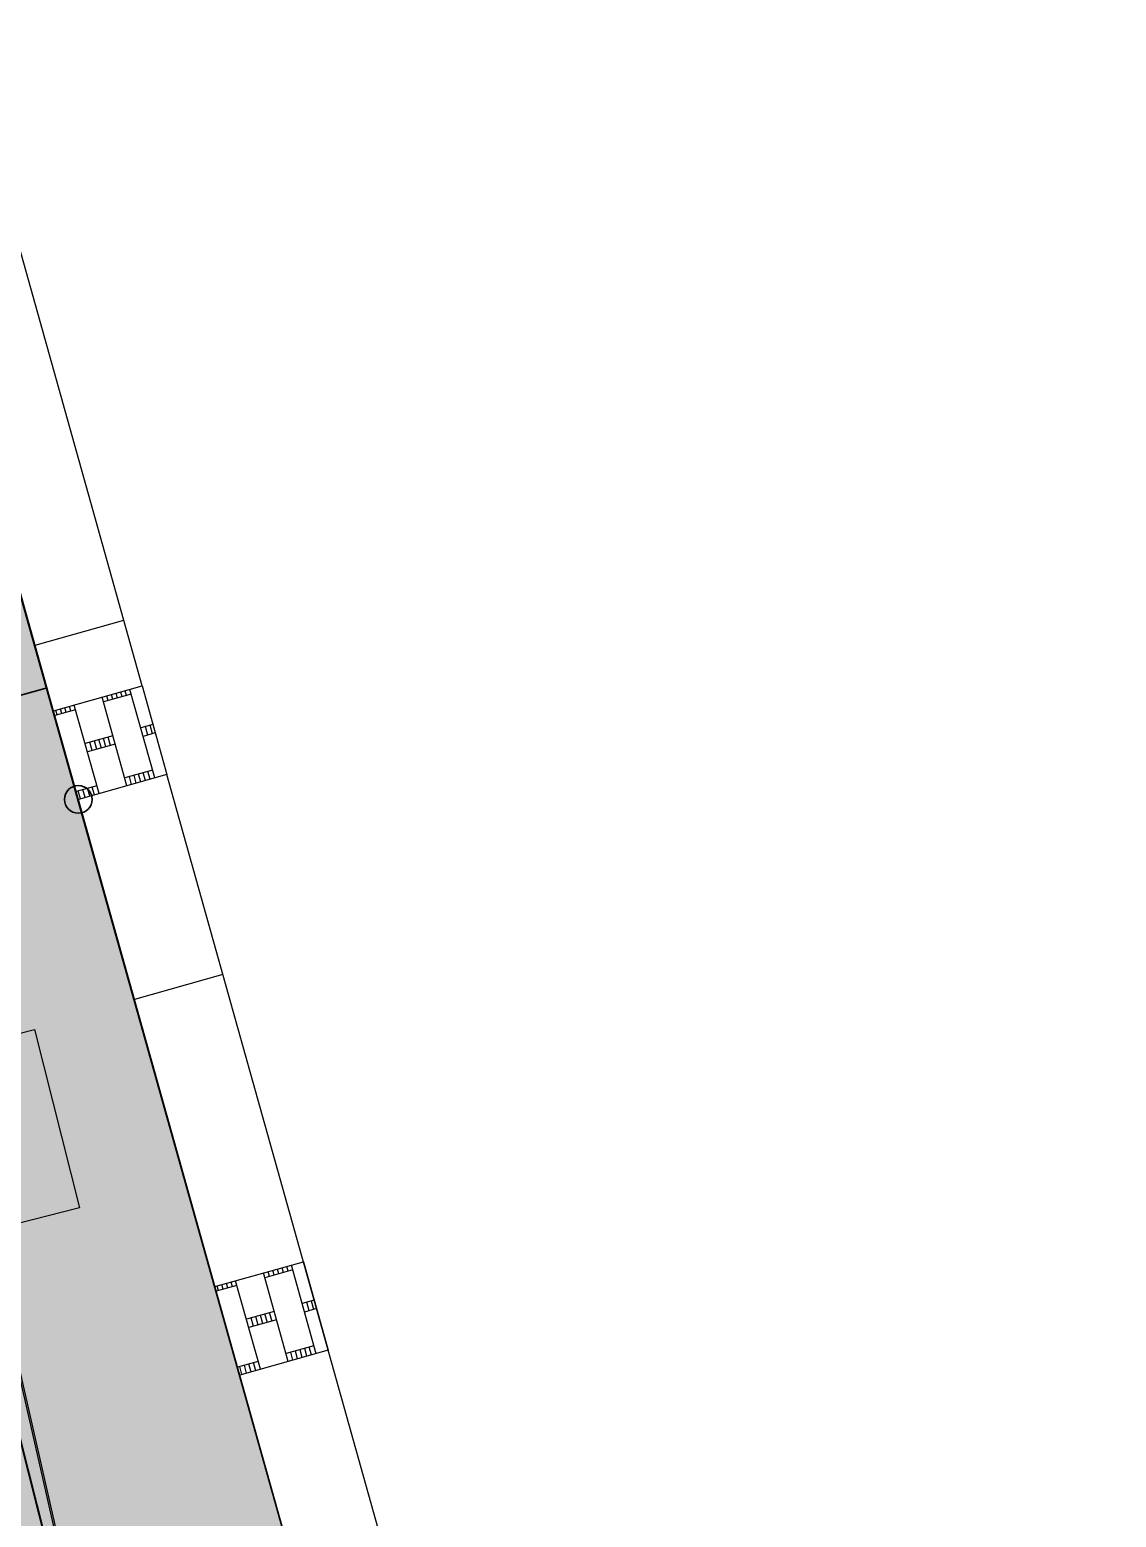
# Model space of a CAD drawing. Header units: millimetres. Extents: x 97194 to 152491, y 18573 to 58496.
# Drawn here: x 147646 to 152370, y 35617 to 42086 of the extents above; entities that cross this region are included whole.
import ezdxf

# ---------------------------------------------------------------- set-up
doc = ezdxf.new("R2010")
doc.units = ezdxf.units.MM
for name, color, linetype in [('dwgmodels.com', 7, 'Continuous'), ('floor hatch', 252, 'Continuous'), ('txt2', 7, 'Continuous'), ('wall', 5, 'Continuous')]:
    doc.layers.add(name, color=color, linetype=linetype)
doc.linetypes.add('Забор металлический', pattern='A,4,[133,ltypeshp.shx,S=0.3,R=0,X=0,Y=0],4', length=8)

msp = doc.modelspace()

# ---------------------------------------------------------------- hatches: boundary and pattern name
at = {"layer": 'dwgmodels.com', "true_color": 0xfde9ba}
msp.add_hatch(color=254, dxfattribs=at).paths.add_polyline_path([(148347.6, 33015.3), (149384.3, 33291), (146914, 42085.6), (146107.3, 41886.8)])
at = {"layer": 'dwgmodels.com'}
h = msp.add_hatch(dxfattribs=at)
h.set_pattern_fill('BRSTONE', color=256, scale=15, angle=105.655, style=0)
h.set_pattern_definition([(105.654997, (-903822.01, -953685.88), (-121.065919, -33.927513), []), (195.654997, (-903914.54, -953355.7), (-69.660596, -217.360724), [125.73, -125.73]), (195.654997, (-903904.26, -953392.4), (-69.660596, -217.360724), [125.73, -125.73]), (105.654997, (-903934.72, -953361.36), (-172.471242, 149.505698), [-342.9, 38.1]), (105.654997, (-903954.9, -953367.01), (-172.471242, 149.505698), [-342.9, 38.1]), (105.654997, (-903975.07, -953372.67), (-172.471242, 149.505698), [-342.9, 38.1]), (105.654997, (-903995.25, -953378.32), (-172.471242, 149.505698), [-342.9, 38.1]), (105.654997, (-904015.43, -953383.98), (-172.471242, 149.505698), [-342.9, 38.1])])
h.paths.add_polyline_path([(147749.7, 39123.8), (148134.9, 39231.8), (148242.8, 38846.6), (147857.6, 38738.7)])
h = msp.add_hatch(dxfattribs=at)
h.set_pattern_fill('BRSTONE', color=256, scale=15, angle=105.655, style=0)
h.set_pattern_definition([(105.654997, (-903120.41, -956189.43), (-121.065919, -33.927513), []), (195.654997, (-903212.94, -955859.25), (-69.660596, -217.360724), [125.73, -125.73]), (195.654997, (-903202.66, -955895.94), (-69.660596, -217.360724), [125.73, -125.73]), (105.654997, (-903233.12, -955864.91), (-172.471242, 149.505698), [-342.9, 38.1]), (105.654997, (-903253.3, -955870.56), (-172.471242, 149.505698), [-342.9, 38.1]), (105.654997, (-903273.48, -955876.22), (-172.471242, 149.505698), [-342.9, 38.1]), (105.654997, (-903293.65, -955881.87), (-172.471242, 149.505698), [-342.9, 38.1]), (105.654997, (-903313.83, -955887.53), (-172.471242, 149.505698), [-342.9, 38.1])])
h.paths.add_polyline_path([(148451.3, 36620.3), (148836.5, 36728.2), (148944.4, 36343.1), (148559.2, 36235.1)])
at = {"layer": 'wall'}
msp.add_hatch(color=252, dxfattribs=at).paths.add_polyline_path([(148344.3, 33014.5), (147355.2, 36931.6), (147209.8, 36894.8), (147525.6, 35644.1), (145441, 35117.7), (145145.1, 36289.5), (145231.9, 36434.8), (145146, 36486.1), (145038, 36305.2), (144948.8, 36282.6, -0.017685), (144962.4, 36237.2), (144962.4, 36237.2), (144964.3, 36229.4), (144959.5, 36228.2), (144970.4, 36184.9), (145062.5, 36208.2), (145344.1, 35093.2), (144471.5, 34872.9), (144104.2, 36327.2), (143958.8, 36290.5), (144148.5, 35539.1), (144362.8, 34690.7), (147562.3, 35498.7), (148198.9, 32977.8)])

# ---------------------------------------------------------------- linework, layer by layer
at = {"layer": 'dwgmodels.com', "color": 1}
msp.add_lwpolyline([(148347.6, 33015.3), (148347.6, 33015.3), (149384.3, 33291), (146914, 42085.6), (146107.3, 41886.8), (148347.6, 33015.3)], dxfattribs=at)
at = {"layer": 'dwgmodels.com', "elevation": 99959}
for points in [[(148134.9, 39231.8), (147446.8, 41687.2)], [(147749.7, 39123.8), (147061.6, 41579.2)], [(147669.6, 39409.5), (148054.8, 39517.5)], [(152370.1, 24118.8), (148242.8, 38846.6)], [(151987.1, 24003.1), (147857.6, 38738.7)], [(148486.5, 37976.8), (148101.4, 37868.9)]]:
    msp.add_lwpolyline(points, dxfattribs=at)
at = {"layer": 'dwgmodels.com', "linetype": 'Забор металлический', "lineweight": 30, "ltscale": 0.8, "flags": 128}
msp.add_lwpolyline([(146761.4, 38955.3), (147721.5, 39224.3)], dxfattribs=at)
at = {"layer": 'dwgmodels.com', "elevation": 99959}
for points in [[(147749.7, 39123.8), (148134.9, 39231.8), (148242.8, 38846.6), (147857.6, 38738.7)], [(148451.3, 36620.3), (148836.5, 36728.2), (148944.4, 36343.1), (148559.2, 36235.1)]]:
    msp.add_lwpolyline(points, close=True, dxfattribs=at)
at = {"layer": 'floor hatch', "color": 41, "true_color": 0xf8d268}
for p, q in [((147519.6, 36622.1), (149323.7, 28694.2)), ((147518, 36597.9), (149316.9, 28692.6))]:
    msp.add_line(p, q, dxfattribs=at)
at = {"layer": 'txt2', "lineweight": 30}
msp.add_circle((147857.6, 38738.7, 100117), 60, dxfattribs=at)
at = {"layer": 'wall', "color": 0}
msp.add_lwpolyline([(147182.6, 37615.1), (147667.4, 37737.5), (147863.2, 36961.9), (147378.5, 36839.4)], dxfattribs=at)
at = {"layer": 'wall'}
msp.add_lwpolyline([(147355.2, 36931.6), (148344.3, 33014.5)], dxfattribs=at)

doc.saveas('drawing.dxf')
